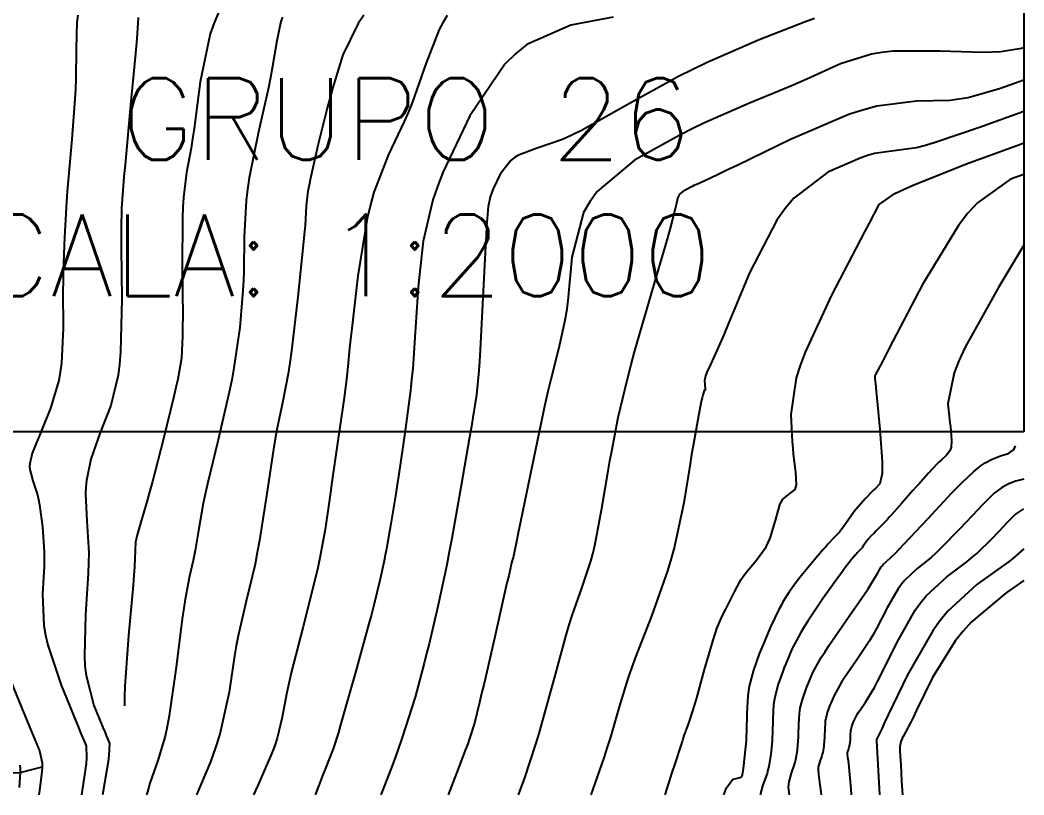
# Model space of a CAD drawing. Header units: metres. Extents: x 837117 to 838479, y 1189012 to 1191015.
# Drawn here: x 838366 to 838476.5, y 1189013.9 to 1189099.2 of the extents above; entities that cross this region are included whole.
import ezdxf

# ---------------------------------------------------------------- set-up
doc = ezdxf.new("R2010")
doc.units = ezdxf.units.M
doc.header["$LTSCALE"] = 0.3
for name, color, linetype in [('COTAS 10', 1, 'Continuous'), ('COTAS INT', 252, 'Continuous'), ('DRENAJE', 5, 'Continuous'), ('MARCO IMP', 130, 'Continuous')]:
    doc.layers.add(name, color=color, linetype=linetype)
doc.layers.add('PTOBLIGADO', color=90, linetype='Continuous', lineweight=30)
doc.styles.get("Standard").update_dxf_attribs({"font": 'simplex.shx'})

msp = doc.modelspace()

# ---------------------------------------------------------------- linework, layer by layer
at = {"layer": 'COTAS 10'}
for points in [[(838378.97, 1189099.49), (838378.84, 1189097.72), (838378.76, 1189096.74), (838378.65, 1189095.55), (838378.08, 1189089.49), (838377.51, 1189083.29), (838377.39, 1189082), (838377.29, 1189080.91), (838377.11, 1189078.52), (838377.09, 1189076.28), (838377.09, 1189075.28), (838377.09, 1189074.11), (838377.15, 1189068.52), (838377.02, 1189062.66), (838376.91, 1189061.32), (838376.76, 1189060.11), (838375.95, 1189056.78), (838374.99, 1189054.34), (838374.75, 1189053.69), (838374.51, 1189053.05), (838373.75, 1189050.84), (838373.26, 1189048.5), (838373.2, 1189047.78), (838373.17, 1189047.03), (838373.31, 1189044.06), (838373.51, 1189040.54), (838373.5, 1189039.44), (838373.47, 1189038.29), (838373.17, 1189033.71), (838373.03, 1189029.18), (838373.1, 1189028.07), (838373.23, 1189027.01), (838374.08, 1189023.71), (838375.07, 1189021.3), (838375.27, 1189020.82), (838375.44, 1189020.4), (838375.8, 1189019.55), (838375.74, 1189018.23), (838375.64, 1189017.52), (838375.52, 1189016.66), (838375.04, 1189013.87)], [(838431.29, 1189099.54), (838426.61, 1189098.68), (838421.75, 1189096.52), (838420.52, 1189095.52), (838419.34, 1189094.35), (838415.47, 1189088.68), (838412.52, 1189082.43), (838411.92, 1189080.89), (838411.41, 1189079.43), (838410.33, 1189074.86), (838409.91, 1189070.87), (838409.81, 1189069.79), (838409.72, 1189068.71), (838409.48, 1189064.86), (838409.2, 1189060.83), (838409.08, 1189059.64), (838408.95, 1189058.42), (838408.34, 1189053.72), (838407.67, 1189049.19), (838407.5, 1189048.07), (838407.33, 1189047.02), (838406.79, 1189043.72), (838406.3, 1189040.99), (838406.17, 1189040.3), (838406.04, 1189039.64), (838405.58, 1189037.49), (838404.9, 1189034.76), (838404.64, 1189033.74), (838404.33, 1189032.6), (838402.93, 1189027.49), (838401.55, 1189022.61), (838401.26, 1189021.61), (838401.01, 1189020.76), (838400.42, 1189018.94), (838399.62, 1189016.9), (838399.24, 1189015.91), (838398.78, 1189014.73), (838398.45, 1189013.87)], [(838437.01, 1189013.87), (838437.41, 1189015.15), (838437.78, 1189016.33), (838438.1, 1189017.31), (838438.72, 1189019.22), (838438.92, 1189019.77), (838438.96, 1189019.9), (838439, 1189020.03), (838439.11, 1189020.4), (838439.23, 1189020.8), (838439.28, 1189020.94), (838439.34, 1189021.09), (838439.6, 1189021.77), (838440.06, 1189023.14), (838440.24, 1189023.74), (838440.44, 1189024.43), (838441.35, 1189027.69), (838442.29, 1189030.93), (838442.5, 1189031.61), (838442.7, 1189032.19), (838443.24, 1189033.5), (838443.7, 1189034.33), (838443.84, 1189034.61), (838443.99, 1189034.91), (838444.59, 1189036.17), (838445.34, 1189037.56), (838445.6, 1189037.94), (838445.87, 1189038.32), (838447.02, 1189039.69), (838448.11, 1189041.2), (838448.36, 1189041.67), (838448.57, 1189042.15), (838449.14, 1189044.09), (838449.62, 1189045.81), (838449.78, 1189046.16), (838449.96, 1189046.45), (838450.7, 1189047.03), (838451.31, 1189047.53), (838451.41, 1189047.76), (838451.46, 1189048.04), (838451.4, 1189049.42), (838451.15, 1189051.39), (838451.09, 1189052.05), (838451.03, 1189052.77), (838450.87, 1189055.76), (838451.48, 1189059.8), (838451.91, 1189061.17), (838452.45, 1189062.65), (838455.35, 1189068.92), (838458.98, 1189075.88), (838459.49, 1189076.87), (838460.56, 1189078.92), (838462.3, 1189080.12), (838463.25, 1189080.57), (838464.39, 1189081.08), (838470.18, 1189083.37), (838476.13, 1189085.55), (838476.51, 1189085.69)], [(838457.52, 1189013.87), (838457.48, 1189014.49), (838457.41, 1189015.32), (838457.27, 1189016.92), (838457.22, 1189017.38), (838457.2, 1189017.5), (838457.18, 1189017.62), (838457.12, 1189018.01), (838457.08, 1189018.37), (838457.09, 1189018.46), (838457.1, 1189018.55), (838457.18, 1189018.84), (838457.28, 1189019.14), (838457.31, 1189019.22), (838457.32, 1189019.3), (838457.38, 1189019.62), (838457.41, 1189019.96), (838457.42, 1189020.06), (838457.42, 1189020.16), (838457.43, 1189020.52), (838457.45, 1189020.88), (838457.46, 1189020.98), (838457.48, 1189021.07), (838457.56, 1189021.4), (838457.68, 1189021.73), (838457.72, 1189021.82), (838457.76, 1189021.92), (838457.92, 1189022.29), (838458.2, 1189022.8), (838458.31, 1189022.98), (838458.45, 1189023.19), (838459.07, 1189024.09), (838460.04, 1189025.72), (838460.39, 1189026.38), (838460.78, 1189027.13), (838462.5, 1189030.61), (838464.54, 1189034.21), (838465.13, 1189035.04), (838465.74, 1189035.79), (838468.03, 1189037.91), (838470.24, 1189039.55), (838470.79, 1189040.01), (838471.32, 1189040.47), (838473.02, 1189042.12), (838474.34, 1189043.53), (838474.63, 1189043.83), (838474.89, 1189044.09), (838475.53, 1189044.71), (838475.95, 1189045.03), (838476.06, 1189045.11), (838476.16, 1189045.18), (838476.51, 1189045.37)]]:
    msp.add_lwpolyline(points, dxfattribs=at)
at = {"layer": 'COTAS INT'}
for points in [[(838387.81, 1189100.05), (838387.32, 1189098.93), (838386.88, 1189097.7), (838385.78, 1189092.43), (838385.11, 1189087.28), (838384.94, 1189086.14), (838384.78, 1189085.12), (838384.28, 1189082.43), (838383.94, 1189079.67), (838383.88, 1189078.6), (838383.84, 1189077.4), (838383.82, 1189071.97), (838383.86, 1189066.6), (838383.85, 1189065.45), (838383.84, 1189064.44), (838383.72, 1189061.97), (838383.32, 1189059.67), (838383.12, 1189058.76), (838382.89, 1189057.75), (838381.76, 1189053.09), (838380.54, 1189048.4), (838380.26, 1189047.35), (838380, 1189046.41), (838379.26, 1189043.93), (838378.81, 1189042.38), (838378.73, 1189042.03), (838378.68, 1189041.71), (838378.62, 1189040.84), (838378.56, 1189039), (838378.49, 1189038.07), (838378.4, 1189036.96), (838377.91, 1189031.45), (838377.49, 1189025.84), (838377.45, 1189024.67), (838377.45, 1189023.67)], [(838372.31, 1189099.77), (838372.22, 1189099.01), (838372.12, 1189096.11), (838372.09, 1189092.72), (838372.05, 1189091.66), (838371.99, 1189090.55), (838371.64, 1189086.11), (838371.24, 1189081.54), (838371.15, 1189080.35), (838371.06, 1189079.2), (838370.83, 1189075.3), (838370.7, 1189071.53), (838370.68, 1189070.46), (838370.67, 1189069.37), (838370.68, 1189065.3), (838370.5, 1189061.42), (838370.37, 1189060.44), (838370.21, 1189059.51), (838369.31, 1189056.47), (838368.31, 1189054.03), (838368.08, 1189053.47), (838367.87, 1189052.96), (838367.28, 1189051.53), (838367.01, 1189050.39), (838367, 1189050.06), (838367.03, 1189049.73), (838367.37, 1189048.48), (838367.86, 1189046.93), (838367.98, 1189046.4), (838368.09, 1189045.83), (838368.43, 1189043.42), (838368.61, 1189040.65), (838368.62, 1189039.85), (838368.61, 1189039.03), (838368.43, 1189035.97), (838368.57, 1189032.52), (838368.76, 1189031.46), (838369.01, 1189030.35), (838370.48, 1189025.97), (838372.06, 1189022.1), (838372.38, 1189021.31), (838372.65, 1189020.65), (838373.23, 1189019.28), (838373.28, 1189017.96), (838373.22, 1189017.33), (838373.13, 1189016.58), (838372.7, 1189013.87)], [(838394.84, 1189099.56), (838394.67, 1189099.06), (838394.22, 1189096.92), (838393.73, 1189093.92), (838393.53, 1189092.88), (838393.3, 1189091.75), (838392.21, 1189086.92), (838391.2, 1189081.85), (838391.01, 1189080.57), (838390.86, 1189079.34), (838390.65, 1189075.36), (838390.6, 1189071.61), (838390.55, 1189070.53), (838390.49, 1189069.44), (838390.14, 1189065.36), (838389.5, 1189060.91), (838389.26, 1189059.59), (838388.99, 1189058.23), (838387.78, 1189053), (838386.6, 1189048.13), (838386.34, 1189047), (838386.12, 1189045.97), (838385.59, 1189043), (838385.24, 1189040.8), (838385.14, 1189040.24), (838385.03, 1189039.71), (838384.62, 1189037.96), (838384.14, 1189035.45), (838383.98, 1189034.44), (838383.82, 1189033.28), (838383.15, 1189027.96), (838382.39, 1189022.58), (838382.17, 1189021.4), (838381.95, 1189020.35), (838381.11, 1189017.65), (838380.23, 1189015.15), (838379.98, 1189014.22), (838379.89, 1189013.87)], [(838403.83, 1189099.76), (838403.18, 1189098.85), (838401.49, 1189095.4), (838400.36, 1189091.68), (838400.06, 1189090.6), (838399.76, 1189089.51), (838398.73, 1189085.4), (838397.93, 1189081.81), (838397.78, 1189081.04), (838397.66, 1189080.36), (838397.47, 1189078.75), (838397.34, 1189076.61), (838397.25, 1189075.62), (838397.14, 1189074.45), (838396.55, 1189068.75), (838395.85, 1189062.79), (838395.66, 1189061.45), (838395.48, 1189060.25), (838394.86, 1189057.06), (838394.24, 1189054.12), (838394.06, 1189053.09), (838393.87, 1189051.96), (838393.13, 1189047.06), (838392.32, 1189041.88), (838392.08, 1189040.56), (838391.83, 1189039.3), (838390.87, 1189035.2), (838389.98, 1189031.38), (838389.77, 1189030.3), (838389.57, 1189029.21), (838388.99, 1189025.2), (838387.96, 1189020.56), (838387.49, 1189019.08), (838386.92, 1189017.51), (838385.37, 1189013.87)], [(838412.98, 1189099.74), (838412.55, 1189099.01), (838412.12, 1189098.18), (838410.65, 1189094.42), (838409.16, 1189090.23), (838408.72, 1189089.13), (838408.27, 1189088.06), (838406.54, 1189084.42), (838404.92, 1189080.26), (838404.54, 1189078.87), (838404.19, 1189077.36), (838403.16, 1189071.05), (838402.48, 1189065.25), (838402.35, 1189064.07), (838402.24, 1189063.08), (838402.05, 1189061.05), (838401.86, 1189059.33), (838401.76, 1189058.54), (838401.63, 1189057.62), (838401, 1189053.12), (838400.3, 1189048.32), (838400.14, 1189047.19), (838399.99, 1189046.15), (838399.56, 1189043.12), (838398.98, 1189040), (838398.73, 1189038.89), (838398.45, 1189037.68), (838397.12, 1189032.44), (838395.82, 1189027.31), (838395.55, 1189026.16), (838395.32, 1189025.14), (838394.83, 1189022.44), (838394.28, 1189020.11), (838394.01, 1189019.32), (838393.69, 1189018.46), (838392.11, 1189014.84), (838391.67, 1189013.87)], [(838453.46, 1189099.4), (838452.34, 1189099), (838447.34, 1189097.06), (838441.61, 1189094.56), (838440.04, 1189093.79), (838438.46, 1189093), (838432.81, 1189089.87), (838427.85, 1189087.11), (838426.72, 1189086.54), (838425.68, 1189086.07), (838422.81, 1189085.06), (838420.86, 1189084.36), (838420.41, 1189084.08), (838420, 1189083.75), (838418.83, 1189082.25), (838418.06, 1189080.63), (838417.91, 1189080.23), (838417.77, 1189079.85), (838417.49, 1189078.67), (838417.33, 1189076.5), (838417.27, 1189075.5), (838417.21, 1189074.33), (838416.92, 1189068.67), (838416.62, 1189062.9), (838416.54, 1189061.66), (838416.47, 1189060.57), (838416.22, 1189057.96), (838415.82, 1189055.46), (838415.66, 1189054.44), (838415.46, 1189053.29), (838414.55, 1189047.96), (838413.5, 1189042.12), (838413.22, 1189040.65), (838412.94, 1189039.23), (838411.96, 1189034.63), (838411, 1189030.53), (838410.73, 1189029.44), (838410.46, 1189028.37), (838409.46, 1189024.63), (838408.05, 1189020.21), (838407.52, 1189018.7), (838406.92, 1189017.07), (838405.69, 1189013.87)], [(838476.51, 1189096.17), (838476.24, 1189096.08), (838473.98, 1189095.71), (838473.07, 1189095.67), (838472.02, 1189095.65), (838467.2, 1189095.8), (838462.1, 1189095.78), (838460.88, 1189095.65), (838459.73, 1189095.47), (838456.3, 1189094.4), (838453.01, 1189092.88), (838451.95, 1189092.42), (838450.84, 1189091.94), (838446.3, 1189090.08), (838441.35, 1189087.91), (838439.98, 1189087.24), (838438.6, 1189086.54), (838433.61, 1189083.78), (838429.51, 1189080.34), (838428.7, 1189079.22), (838428.02, 1189078.03), (838426.72, 1189073.11), (838426.27, 1189068.3), (838426.12, 1189067.17), (838425.96, 1189066.13), (838425.3, 1189063.11), (838424.4, 1189059.64), (838424.09, 1189058.32), (838423.76, 1189056.83), (838422.34, 1189050.16), (838421.06, 1189043.94), (838420.82, 1189042.74), (838420.62, 1189041.77), (838420.29, 1189040.16), (838420.27, 1189040.04), (838420.26, 1189040.02), (838420.26, 1189039.99), (838420.19, 1189039.79), (838420.18, 1189039.74), (838420.16, 1189039.69), (838420.09, 1189039.44), (838419.77, 1189038.01), (838419.58, 1189037.22), (838419.36, 1189036.25), (838418.24, 1189031.3), (838417.05, 1189026.13), (838416.79, 1189025.03), (838416.56, 1189024.06), (838415.99, 1189021.76), (838415.45, 1189020.08), (838415.25, 1189019.51), (838415.02, 1189018.89), (838414.01, 1189016.26), (838413.09, 1189013.87)], [(838420.85, 1189013.87), (838421.53, 1189015.77), (838422.77, 1189019.47), (838423.12, 1189020.63), (838423.47, 1189021.84), (838424.8, 1189026.74), (838426.09, 1189031.48), (838426.43, 1189032.6), (838426.75, 1189033.65), (838427.85, 1189036.74), (838428.82, 1189039.63), (838429.06, 1189040.55), (838429.29, 1189041.52), (838430.04, 1189045.45), (838430.72, 1189049.58), (838430.92, 1189050.68), (838431.11, 1189051.75), (838431.84, 1189055.45), (838432.84, 1189059.71), (838433.22, 1189061.14), (838433.64, 1189062.67), (838435.49, 1189069.1), (838437.21, 1189074.97), (838437.54, 1189076.15), (838437.81, 1189077.14), (838438.27, 1189079.1), (838438.44, 1189079.74), (838438.53, 1189079.9), (838438.63, 1189080.04), (838439.17, 1189080.49), (838439.82, 1189080.85), (838440, 1189080.94), (838440.18, 1189081.03), (838440.82, 1189081.31), (838442.75, 1189082.21), (838443.73, 1189082.68), (838444.92, 1189083.25), (838450.82, 1189086.11), (838457.32, 1189088.88), (838458.88, 1189089.39), (838460.33, 1189089.79), (838464.7, 1189090.31), (838468.36, 1189090.41), (838469.36, 1189090.54), (838470.36, 1189090.71), (838473.93, 1189091.73), (838476.51, 1189092.65)], [(838476.51, 1189089.16), (838471.62, 1189087.39), (838466.74, 1189085.72), (838465.66, 1189085.41), (838464.7, 1189085.16), (838462.2, 1189084.83), (838460.04, 1189084.53), (838459.28, 1189084.3), (838458.46, 1189084.02), (838454.91, 1189082.48), (838451.17, 1189079.59), (838450.21, 1189078.46), (838449.3, 1189077.19), (838446.29, 1189071.37), (838443.95, 1189065.73), (838443.45, 1189064.56), (838443.02, 1189063.56), (838442.03, 1189061.37), (838441.58, 1189060.43), (838441.5, 1189060.21), (838441.43, 1189060.02), (838441.33, 1189059.48), (838441.36, 1189059.11), (838441.36, 1189059.02), (838441.37, 1189058.94), (838441.4, 1189058.7), (838441.41, 1189058.53), (838441.4, 1189058.5), (838441.39, 1189058.47), (838441.31, 1189058.41), (838441.14, 1189057.91), (838441.07, 1189057.6), (838440.98, 1189057.22), (838440.59, 1189055.24), (838440.07, 1189052.34), (838439.91, 1189051.38), (838439.74, 1189050.35), (838439.04, 1189046.06), (838438.04, 1189041.25), (838437.67, 1189039.91), (838437.27, 1189038.55), (838435.48, 1189033.57), (838433.69, 1189028.97), (838433.29, 1189027.85), (838432.93, 1189026.8), (838431.95, 1189023.57), (838430.98, 1189020.24), (838430.63, 1189019.13), (838430.23, 1189017.94), (838428.8, 1189013.87)], [(838476.51, 1189082.23), (838475.05, 1189081.7), (838471.39, 1189079.11), (838470.34, 1189077.95), (838469.29, 1189076.59), (838465.34, 1189070.1), (838462.09, 1189063.85), (838461.47, 1189062.65), (838460.96, 1189061.68), (838460.14, 1189060.1), (838460.1, 1189060.03), (838460.09, 1189060.02), (838460.09, 1189060), (838460.08, 1189059.97), (838460.08, 1189059.95), (838460.08, 1189059.94), (838460.08, 1189059.93), (838460.09, 1189059.91), (838460.09, 1189059.87), (838460.09, 1189059.86), (838460.09, 1189059.84), (838460.11, 1189059.75), (838460.2, 1189058.82), (838460.25, 1189058.27), (838460.32, 1189057.6), (838460.65, 1189054.13), (838460.9, 1189050.59), (838460.91, 1189049.89), (838460.9, 1189049.29), (838460.65, 1189048.13), (838460.16, 1189047.64), (838459.99, 1189047.47), (838459.81, 1189047.29), (838459.05, 1189046.51), (838458.24, 1189045.62), (838458.03, 1189045.36), (838457.82, 1189045.1), (838457.15, 1189044.14), (838456.53, 1189043.24), (838456.36, 1189043.02), (838456.2, 1189042.82), (838455.63, 1189042.22), (838454.93, 1189041.49), (838454.68, 1189041.21), (838454.41, 1189040.9), (838453.23, 1189039.52), (838452.03, 1189038.05), (838451.74, 1189037.69), (838451.48, 1189037.35), (838450.69, 1189036.29), (838449.97, 1189035.14), (838449.76, 1189034.74), (838449.53, 1189034.3), (838448.65, 1189032.45), (838447.79, 1189030.45), (838447.58, 1189029.92), (838447.37, 1189029.4), (838446.73, 1189027.61), (838446.27, 1189025.84), (838446.18, 1189025.32), (838446.11, 1189024.8), (838446, 1189022.83), (838445.96, 1189020.88), (838445.94, 1189020.36), (838445.91, 1189019.86), (838445.75, 1189018.13), (838445.59, 1189016.78), (838445.56, 1189016.52), (838445.53, 1189016.3), (838445.46, 1189015.89), (838445.28, 1189015.77), (838445.19, 1189015.74), (838445.06, 1189015.7), (838444.44, 1189015.56), (838443.65, 1189014.47), (838443.44, 1189013.87)], [(838476.51, 1189074.44), (838473.74, 1189069.85), (838470.03, 1189063.18), (838469.35, 1189061.7), (838468.82, 1189060.38), (838468.12, 1189056.95), (838468.36, 1189054.88), (838468.41, 1189054.41), (838468.45, 1189053.99), (838468.55, 1189052.87), (838468.49, 1189052.13), (838468.44, 1189051.95), (838468.37, 1189051.78), (838467.97, 1189051.28), (838467.36, 1189050.71), (838467.16, 1189050.51), (838466.94, 1189050.29), (838466.01, 1189049.3), (838464.93, 1189048.12), (838464.61, 1189047.77), (838464.29, 1189047.41), (838463.07, 1189046.02), (838461.94, 1189044.74), (838461.68, 1189044.45), (838461.44, 1189044.18), (838460.75, 1189043.46), (838460.25, 1189042.96), (838460.01, 1189042.72), (838459.65, 1189042.36), (838459.36, 1189042.04), (838459.28, 1189041.95), (838459.21, 1189041.85), (838458.96, 1189041.5), (838458.74, 1189041.18), (838458.68, 1189041.1), (838458.62, 1189041.02), (838458.41, 1189040.8), (838458.16, 1189040.54), (838458.07, 1189040.44), (838457.97, 1189040.33), (838457.54, 1189039.82), (838456.77, 1189038.82), (838456.45, 1189038.39), (838456.09, 1189037.89), (838454.42, 1189035.55), (838452.7, 1189033), (838452.31, 1189032.38), (838451.95, 1189031.78), (838450.97, 1189029.91), (838450.28, 1189028.31), (838450.11, 1189027.89), (838449.95, 1189027.48), (838449.44, 1189026.06), (838449.07, 1189024.65), (838449, 1189024.24), (838448.94, 1189023.82), (838448.86, 1189022.25), (838448.82, 1189020.68), (838448.8, 1189020.25), (838448.78, 1189019.83), (838448.64, 1189018.37), (838448.41, 1189016.99), (838448.32, 1189016.62), (838448.22, 1189016.25), (838447.77, 1189014.99), (838447.47, 1189013.87)], [(838450.68, 1189013.87), (838450.6, 1189014.74), (838450.61, 1189015.03), (838450.64, 1189015.32), (838450.91, 1189016.28), (838451.24, 1189017.21), (838451.32, 1189017.48), (838451.38, 1189017.76), (838451.56, 1189018.79), (838451.66, 1189019.88), (838451.67, 1189020.19), (838451.69, 1189020.5), (838451.71, 1189021.68), (838451.78, 1189022.84), (838451.82, 1189023.15), (838451.87, 1189023.46), (838452.15, 1189024.51), (838452.53, 1189025.56), (838452.65, 1189025.87), (838452.77, 1189026.18), (838453.28, 1189027.37), (838454.19, 1189029.01), (838454.57, 1189029.61), (838454.99, 1189030.27), (838457, 1189033.18), (838458.96, 1189035.99), (838459.36, 1189036.59), (838459.7, 1189037.11), (838460.44, 1189038.34), (838460.8, 1189038.98), (838460.91, 1189039.12), (838461.02, 1189039.25), (838461.42, 1189039.63), (838462.37, 1189040.52), (838462.81, 1189040.98), (838463.34, 1189041.53), (838465.92, 1189044.28), (838468.58, 1189047.13), (838469.16, 1189047.73), (838469.68, 1189048.26), (838470.98, 1189049.5), (838471.82, 1189050.15), (838472.04, 1189050.3), (838472.26, 1189050.45), (838473.03, 1189050.86), (838473.76, 1189051.16), (838473.95, 1189051.23), (838474.14, 1189051.3), (838474.81, 1189051.48), (838475.35, 1189051.87), (838475.47, 1189052.07), (838475.57, 1189052.31)], [(838476.51, 1189048.67), (838475.77, 1189048.48), (838475.58, 1189048.42), (838475.39, 1189048.36), (838474.79, 1189048.12), (838474.21, 1189047.81), (838474.05, 1189047.71), (838473.88, 1189047.59), (838473.25, 1189047.1), (838472.28, 1189046.17), (838471.9, 1189045.78), (838471.46, 1189045.33), (838469.47, 1189043.2), (838467.33, 1189041), (838466.8, 1189040.49), (838466.3, 1189040.04), (838464.73, 1189038.77), (838463.38, 1189037.52), (838463.02, 1189037.08), (838462.67, 1189036.59), (838461.47, 1189034.48), (838460.24, 1189032.12), (838459.88, 1189031.48), (838459.5, 1189030.85), (838458.03, 1189028.63), (838456.72, 1189026.73), (838456.44, 1189026.29), (838456.19, 1189025.9), (838455.6, 1189024.83), (838455.27, 1189024.05), (838455.18, 1189023.84), (838455.1, 1189023.64), (838454.85, 1189022.95), (838454.68, 1189022.26), (838454.64, 1189022.06), (838454.61, 1189021.86), (838454.57, 1189021.1), (838454.56, 1189020.33), (838454.55, 1189020.12), (838454.53, 1189019.92), (838454.47, 1189019.21), (838454.35, 1189018.53), (838454.31, 1189018.35), (838454.26, 1189018.18), (838454.04, 1189017.56), (838453.87, 1189016.93), (838453.85, 1189016.74), (838453.84, 1189016.55), (838453.91, 1189015.81), (838454.05, 1189014.98), (838454.09, 1189014.73), (838454.12, 1189014.48), (838454.2, 1189013.87)], [(838476.51, 1189040.99), (838475.31, 1189039.93), (838474.78, 1189039.52), (838474.17, 1189039.07), (838471.33, 1189037.05), (838468.13, 1189034.12), (838467.29, 1189033.08), (838466.47, 1189031.96), (838463.7, 1189027.1), (838461.58, 1189022.69), (838461.17, 1189021.85), (838460.85, 1189021.17), (838460.31, 1189020.06), (838460.29, 1189020.03), (838460.29, 1189020.02), (838460.28, 1189020.01), (838460.27, 1189019.98), (838460.26, 1189019.93), (838460.26, 1189019.92), (838460.26, 1189019.88), (838460.61, 1189013.87)], [(838476.51, 1189037.48), (838474.55, 1189036.12), (838470.72, 1189032.91), (838469.81, 1189031.92), (838468.96, 1189030.88), (838466.44, 1189026.8), (838464.7, 1189023.21), (838464.35, 1189022.49), (838464.05, 1189021.89), (838463.43, 1189020.71), (838463.21, 1189020.31), (838463.15, 1189020.21), (838463.1, 1189020.1), (838462.96, 1189019.74), (838462.88, 1189019.37), (838462.86, 1189019.25), (838462.85, 1189019.14), (838462.85, 1189018.68), (838462.94, 1189017.15), (838462.99, 1189016.35), (838463.04, 1189015.39), (838463.13, 1189013.87)], [(838363.76, 1189029.27), (838366.22, 1189023.24), (838366.73, 1189022), (838367.16, 1189020.95), (838368.1, 1189018.74), (838368.37, 1189017.42), (838368.38, 1189016.95), (838368.36, 1189016.42), (838368.07, 1189014.09), (838368.03, 1189013.87)], [(838365.92, 1189017.16), (838365.96, 1189016.75), (838365.98, 1189016.34), (838365.84, 1189014.69)]]:
    msp.add_lwpolyline(points, dxfattribs=at)
at = {"layer": 'DRENAJE'}
for p, q in [((838365.98, 1189016.34), (838368.38, 1189016.95)), ((838363.6, 1189016.25), (838365.98, 1189016.34))]:
    msp.add_line(p, q, dxfattribs=at)
at = {"layer": 'MARCO IMP'}
msp.add_lwpolyline([(837116.51, 1189053.87), (837116.51, 1191013.87), (838476.51, 1191013.87), (838476.51, 1189053.87), (837116.51, 1189053.87)], dxfattribs=at)

# ---------------------------------------------------------------- texts
at = {"layer": 'PTOBLIGADO', "insert": (838346.16, 1189092.81), "char_height": 9, "width": 511.0231, "attachment_point": 1}
msp.add_mtext('     GRUPO 26\\PESCALA: 1:2000\\P', dxfattribs=at)

doc.saveas('drawing.dxf')
